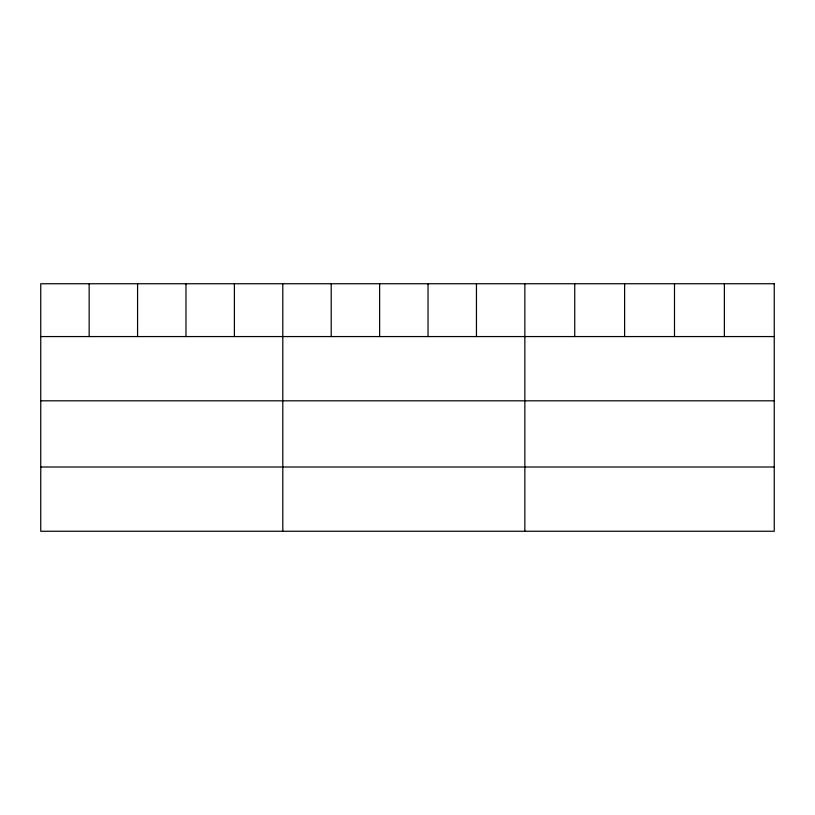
<?xml version="1.0" encoding="UTF-8"?>
<svg xmlns="http://www.w3.org/2000/svg" width="815" height="815" viewBox="0 0 815 815"><rect width="100%" height="100%" fill="white"/><g stroke="black" fill="none" stroke-linecap="round" stroke-linejoin="round"><path stroke-width="1.22" d="M40.75 336.564L774.25 336.564M40.75 400.817L774.25 400.817M40.75 467.005L774.25 467.005M724.372 283.742L724.372 336.564M674.494 283.742L674.494 336.564M624.616 283.742L624.616 336.564M574.738 283.742L574.738 336.564M524.86 283.742L524.86 531.258M476.449 283.742L476.449 336.564M428.038 283.742L428.038 336.564M379.627 283.742L379.627 336.564M331.216 283.742L331.216 336.564M282.805 283.742L282.805 531.258M234.394 283.742L234.394 336.564M185.983 283.742L185.983 336.564M137.572 283.742L137.572 336.564M89.161 283.742L89.161 336.564M774.25 283.742L40.75 283.742L40.75 531.258L774.25 531.258L774.25 283.742"/></g></svg>
